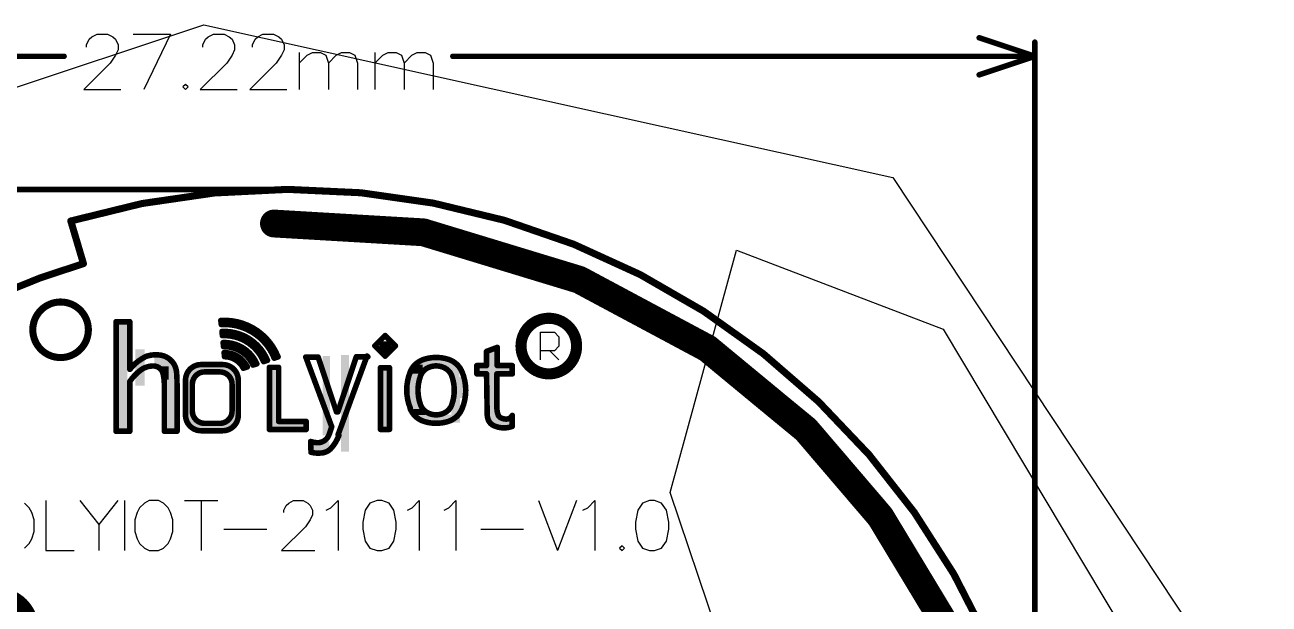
# Model space of a CAD drawing. Header units: millimetres. Extents: x 69.6 to 104.4, y 72.6 to 106.2.
# Drawn here: x 81.97 to 104.35, y 95.83 to 106.25 of the extents above; entities that cross this region are included whole.
import ezdxf

# ---------------------------------------------------------------- set-up
doc = ezdxf.new("R2010")
doc.units = ezdxf.units.MM
for name, color, linetype in [('BottomLayer', 5, 'Continuous'), ('KeepOutLayer', 6, 'Continuous'), ('MultiLayer', 9, 'Continuous'), ('TopLayer', 1, 'Continuous'), ('TopOverlay', 2, 'Continuous')]:
    doc.layers.add(name, color=color, linetype=linetype)

# ---------------------------------------------------------------- blocks, each defined once
blk = doc.blocks.new('CR2032_B_31')
at = {"layer": 'BottomLayer', "const_width": 1.5}
blk.add_lwpolyline([(10.173, 1.75), (10.173, -1.75)], dxfattribs=at)
at = {"layer": 'BottomLayer', "const_width": 0.75}
blk.add_lwpolyline([(9.798, -1.75, 1), (10.548, -1.75, 1)], format="xyb", close=True, dxfattribs=at)
at = {"layer": 'MultiLayer', "const_width": 1.5}
blk.add_lwpolyline([(10.173, 1.75), (10.173, -1.75)], dxfattribs=at)
at = {"layer": 'MultiLayer', "const_width": 0.75}
blk.add_lwpolyline([(9.798, -1.75, 1), (10.548, -1.75, 1)], format="xyb", close=True, dxfattribs=at)
at = {"layer": 'TopLayer', "const_width": 1.5}
blk.add_lwpolyline([(10.173, 1.75), (10.173, -1.75)], dxfattribs=at)
at = {"layer": 'TopLayer', "const_width": 0.75}
blk.add_lwpolyline([(9.798, -1.75, 1), (10.548, -1.75, 1)], format="xyb", close=True, dxfattribs=at)
blk = doc.blocks.new('LOGO_32')
at = {"layer": 'TopOverlay'}
for p, q in [((7.709, 1.376), (7.709, 1.876)), ((7.709, 1.876), (7.959, 1.876)), ((7.959, 1.876), (8.042, 1.793)), ((8.042, 1.793), (8.042, 1.626)), ((8.042, 1.626), (7.959, 1.543)), ((7.959, 1.543), (7.709, 1.543)), ((7.875, 1.543), (8.042, 1.376))]:
    blk.add_line(p, q, dxfattribs=at)
at = {"layer": 'TopOverlay', "const_width": 0.1}
for points in [[(0.076, 2.063), (0.324, 2.063)], [(0.076, 0.094), (0.076, 2.063)], [(0.324, 1.207), (0.324, 2.063)], [(1.96, 2.087), (1.968, 2.014)], [(1.981, 1.888), (1.988, 1.814)], [(4.729, 1.63), (4.915, 1.815)], [(4.915, 1.815), (5.1, 1.63)], [(2.001, 1.689), (2.009, 1.615)], [(4.729, 1.63), (4.915, 1.445)], [(4.915, 1.445), (5.1, 1.63)], [(6.739, 1.53), (6.931, 1.602)], [(6.739, 1.275), (6.739, 1.53)], [(6.931, 1.275), (6.931, 1.602)], [(1.605, 1.293), (1.994, 1.293)], [(2.019, 1.509), (2.027, 1.435)], [(2.538, 1.284), (2.608, 1.307)], [(2.729, 1.346), (2.799, 1.369)], [(2.92, 1.408), (2.99, 1.431)], [(3.488, 1.428), (3.71, 1.428)], [(3.488, 1.428), (3.955, 0.174)], [(3.71, 1.428), (4.04, 0.442)], [(4.065, 0.442), (4.397, 1.434)], [(4.069, 0.032), (4.589, 1.446)], [(4.397, 1.434), (4.604, 1.434)], [(1.668, 1.161), (1.942, 1.161)], [(2.365, 1.228), (2.436, 1.251)], [(2.834, 1.243), (3, 1.243)], [(2.834, 0.125), (2.834, 1.243)], [(3, 0.271), (3, 1.243)], [(4.831, 1.236), (4.994, 1.236)], [(4.831, 0.127), (4.831, 1.236)], [(4.994, 0.127), (4.994, 1.236)], [(6.564, 1.126), (6.564, 1.275)], [(6.564, 1.275), (6.739, 1.275)], [(6.564, 1.126), (6.739, 1.126)], [(6.739, 1.126), (6.751, 0.399)], [(6.925, 1.126), (6.925, 0.517)], [(6.925, 1.126), (7.202, 1.126)], [(6.931, 1.275), (7.202, 1.275)], [(7.202, 1.275), (7.202, 1.126)], [(0.324, 0.094), (0.324, 0.991)], [(0.944, 0.094), (0.944, 0.934)], [(1.173, 0.094), (1.173, 0.934)], [(1.325, 0.383), (1.325, 1.013)], [(1.448, 0.456), (1.448, 0.941)], [(2.162, 0.456), (2.162, 0.941)], [(2.274, 0.383), (2.274, 1.013)], [(4.04, 0.442), (4.065, 0.442)], [(1.668, 0.236), (1.942, 0.236)], [(3, 0.271), (3.495, 0.271)], [(3.495, 0.125), (3.495, 0.271)], [(3.908, 0.036), (3.955, 0.174)], [(7.202, 0.181), (7.202, 0.379)], [(0.076, 0.094), (0.324, 0.094)], [(0.944, 0.094), (1.173, 0.094)], [(1.605, 0.103), (1.994, 0.103)], [(2.834, 0.125), (3.495, 0.125)], [(4.831, 0.127), (4.994, 0.127)], [(3.576, -0.091), (3.582, -0.285)]]:
    blk.add_lwpolyline(points, dxfattribs=at)
at = {"layer": 'TopOverlay'}
for points, const_width in [([(0.051, 2.063, 1), (0.101, 2.063, 1)], 0.05), ([(0.051, 2.063, 1), (0.101, 2.063, 1)], 0.05), ([(0.299, 2.063, 1), (0.349, 2.063, 1)], 0.05), ([(0.299, 2.063, 1), (0.349, 2.063, 1)], 0.05), ([(1.935, 2.087, 1), (1.985, 2.087, 1)], 0.05), ([(1.935, 2.087, 1), (1.985, 2.087, 1)], 0.05), ([(1.943, 2.014, 1), (1.993, 2.014, 1)], 0.05), ([(1.943, 2.014, 1), (1.993, 2.014, 1)], 0.05), ([(8.359, 1.626, 1), (7.359, 1.626, 1)], 0.2), ([(1.956, 1.888, 1), (2.006, 1.888, 1)], 0.05), ([(1.956, 1.888, 1), (2.006, 1.888, 1)], 0.05), ([(1.963, 1.814, 1), (2.013, 1.814, 1)], 0.05), ([(1.963, 1.814, 1), (2.013, 1.814, 1)], 0.05), ([(4.89, 1.815, 1), (4.94, 1.815, 1)], 0.05), ([(4.89, 1.815, 1), (4.94, 1.815, 1)], 0.05), ([(1.976, 1.689, 1), (2.026, 1.689, 1)], 0.05), ([(1.976, 1.689, 1), (2.026, 1.689, 1)], 0.05), ([(1.984, 1.615, 1), (2.034, 1.615, 1)], 0.05), ([(1.984, 1.615, 1), (2.034, 1.615, 1)], 0.05), ([(4.704, 1.63, 1), (4.754, 1.63, 1)], 0.05), ([(4.704, 1.63, 1), (4.754, 1.63, 1)], 0.05), ([(5.075, 1.63, 1), (5.125, 1.63, 1)], 0.05), ([(5.075, 1.63, 1), (5.125, 1.63, 1)], 0.05), ([(6.714, 1.53, 1), (6.764, 1.53, 1)], 0.05), ([(6.714, 1.53, 1), (6.764, 1.53, 1)], 0.05), ([(6.906, 1.602, 1), (6.956, 1.602, 1)], 0.05), ([(6.906, 1.602, 1), (6.956, 1.602, 1)], 0.05), ([(7.309, 1.626, 1), (7.409, 1.626, 1)], 0.1), ([(8.309, 1.626, 1), (8.409, 1.626, 1)], 0.1), ([(0.586, 1.438, 1), (0.636, 1.438, 1)], 0.05), ([(0.586, 1.438, 1), (0.636, 1.438, 1)], 0.05), ([(0.861, 1.461, 1), (0.911, 1.461, 1)], 0.05), ([(0.861, 1.461, 1), (0.911, 1.461, 1)], 0.05), ([(1.58, 1.293, 1), (1.63, 1.293, 1)], 0.05), ([(1.58, 1.293, 1), (1.63, 1.293, 1)], 0.05), ([(1.969, 1.293, 1), (2.019, 1.293, 1)], 0.05), ([(1.969, 1.293, 1), (2.019, 1.293, 1)], 0.05), ([(1.994, 1.509, 1), (2.044, 1.509, 1)], 0.05), ([(1.994, 1.509, 1), (2.044, 1.509, 1)], 0.05), ([(2.002, 1.435, 1), (2.052, 1.435, 1)], 0.05), ([(2.002, 1.435, 1), (2.052, 1.435, 1)], 0.05), ([(2.583, 1.307, 1), (2.633, 1.307, 1)], 0.05), ([(2.583, 1.307, 1), (2.633, 1.307, 1)], 0.05), ([(2.704, 1.346, 1), (2.754, 1.346, 1)], 0.05), ([(2.704, 1.346, 1), (2.754, 1.346, 1)], 0.05), ([(2.774, 1.369, 1), (2.824, 1.369, 1)], 0.05), ([(2.774, 1.369, 1), (2.824, 1.369, 1)], 0.05), ([(2.895, 1.408, 1), (2.945, 1.408, 1)], 0.05), ([(2.895, 1.408, 1), (2.945, 1.408, 1)], 0.05), ([(2.965, 1.431, 1), (3.015, 1.431, 1)], 0.05), ([(2.965, 1.431, 1), (3.015, 1.431, 1)], 0.05), ([(3.463, 1.428, 1), (3.513, 1.428, 1)], 0.05), ([(3.463, 1.428, 1), (3.513, 1.428, 1)], 0.05), ([(3.685, 1.428, 1), (3.735, 1.428, 1)], 0.05), ([(3.685, 1.428, 1), (3.735, 1.428, 1)], 0.05), ([(4.372, 1.434, 1), (4.422, 1.434, 1)], 0.05), ([(4.372, 1.434, 1), (4.422, 1.434, 1)], 0.05), ([(4.564, 1.446, 1), (4.614, 1.446, 1)], 0.05), ([(4.579, 1.434, 1), (4.629, 1.434, 1)], 0.05), ([(4.89, 1.445, 1), (4.94, 1.445, 1)], 0.05), ([(4.89, 1.445, 1), (4.94, 1.445, 1)], 0.05), ([(5.587, 1.387, 1), (5.637, 1.387, 1)], 0.05), ([(5.587, 1.387, 1), (5.637, 1.387, 1)], 0.05), ([(6.028, 1.387, 1), (6.078, 1.387, 1)], 0.05), ([(6.028, 1.387, 1), (6.078, 1.387, 1)], 0.05), ([(0.299, 1.207, 1), (0.349, 1.207, 1)], 0.05), ([(0.299, 1.207, 1), (0.349, 1.207, 1)], 0.05), ([(0.51, 1.206, 1), (0.56, 1.206, 1)], 0.05), ([(0.51, 1.206, 1), (0.56, 1.206, 1)], 0.05), ([(0.719, 1.268, 1), (0.769, 1.268, 1)], 0.05), ([(0.719, 1.268, 1), (0.769, 1.268, 1)], 0.05), ([(0.896, 1.131, 1), (0.946, 1.131, 1)], 0.05), ([(0.896, 1.131, 1), (0.946, 1.131, 1)], 0.05), ([(1.139, 1.154, 1), (1.189, 1.154, 1)], 0.05), ([(1.139, 1.154, 1), (1.189, 1.154, 1)], 0.05), ([(1.643, 1.161, 1), (1.693, 1.161, 1)], 0.05), ([(1.643, 1.161, 1), (1.693, 1.161, 1)], 0.05), ([(1.917, 1.161, 1), (1.967, 1.161, 1)], 0.05), ([(1.917, 1.161, 1), (1.967, 1.161, 1)], 0.05), ([(2.34, 1.228, 1), (2.39, 1.228, 1)], 0.05), ([(2.34, 1.228, 1), (2.39, 1.228, 1)], 0.05), ([(2.411, 1.252, 1), (2.461, 1.252, 1)], 0.05), ([(2.411, 1.251, 1), (2.461, 1.251, 1)], 0.05), ([(2.513, 1.284, 1), (2.563, 1.284, 1)], 0.05), ([(2.513, 1.284, 1), (2.563, 1.284, 1)], 0.05), ([(2.809, 1.243, 1), (2.859, 1.243, 1)], 0.05), ([(2.809, 1.243, 1), (2.859, 1.243, 1)], 0.05), ([(2.975, 1.243, 1), (3.025, 1.243, 1)], 0.05), ([(2.975, 1.243, 1), (3.025, 1.243, 1)], 0.05), ([(4.806, 1.236, 1), (4.856, 1.236, 1)], 0.05), ([(4.806, 1.236, 1), (4.856, 1.236, 1)], 0.05), ([(4.969, 1.236, 1), (5.019, 1.236, 1)], 0.05), ([(4.969, 1.236, 1), (5.019, 1.236, 1)], 0.05), ([(5.34, 1.159, 1), (5.39, 1.159, 1)], 0.05), ([(5.344, 1.166, 1), (5.394, 1.166, 1)], 0.05), ([(5.525, 1.086, 1), (5.575, 1.086, 1)], 0.05), ([(5.525, 1.086, 1), (5.575, 1.086, 1)], 0.05), ([(5.639, 1.224, 1), (5.689, 1.224, 1)], 0.05), ([(5.639, 1.224, 1), (5.689, 1.224, 1)], 0.05), ([(5.976, 1.224, 1), (6.026, 1.224, 1)], 0.05), ([(5.976, 1.224, 1), (6.026, 1.224, 1)], 0.05), ([(6.09, 1.086, 1), (6.14, 1.086, 1)], 0.05), ([(6.09, 1.086, 1), (6.14, 1.086, 1)], 0.05), ([(6.275, 1.159, 1), (6.325, 1.159, 1)], 0.05), ([(6.275, 1.159, 1), (6.325, 1.159, 1)], 0.05), ([(6.539, 1.275, 1), (6.589, 1.275, 1)], 0.05), ([(6.539, 1.275, 1), (6.589, 1.275, 1)], 0.05), ([(6.539, 1.126, 1), (6.589, 1.126, 1)], 0.05), ([(6.539, 1.126, 1), (6.589, 1.126, 1)], 0.05), ([(6.714, 1.275, 1), (6.764, 1.275, 1)], 0.05), ([(6.714, 1.275, 1), (6.764, 1.275, 1)], 0.05), ([(6.714, 1.126, 1), (6.764, 1.126, 1)], 0.05), ([(6.714, 1.126, 1), (6.764, 1.126, 1)], 0.05), ([(6.9, 1.126, 1), (6.95, 1.126, 1)], 0.05), ([(6.9, 1.126, 1), (6.95, 1.126, 1)], 0.05), ([(6.906, 1.275, 1), (6.956, 1.275, 1)], 0.05), ([(6.906, 1.275, 1), (6.956, 1.275, 1)], 0.05), ([(7.177, 1.275, 1), (7.227, 1.275, 1)], 0.05), ([(7.177, 1.275, 1), (7.227, 1.275, 1)], 0.05), ([(7.177, 1.126, 1), (7.227, 1.126, 1)], 0.05), ([(7.177, 1.126, 1), (7.227, 1.126, 1)], 0.05), ([(0.299, 0.991, 1), (0.349, 0.991, 1)], 0.05), ([(0.299, 0.991, 1), (0.349, 0.991, 1)], 0.05), ([(0.919, 0.934, 1), (0.969, 0.934, 1)], 0.05), ([(0.919, 0.934, 1), (0.969, 0.934, 1)], 0.05), ([(1.148, 0.934, 1), (1.198, 0.934, 1)], 0.05), ([(1.148, 0.934, 1), (1.198, 0.934, 1)], 0.05), ([(1.3, 1.013, 1), (1.35, 1.013, 1)], 0.05), ([(1.3, 1.013, 1), (1.35, 1.013, 1)], 0.05), ([(1.423, 0.941, 1), (1.473, 0.941, 1)], 0.05), ([(1.423, 0.941, 1), (1.473, 0.941, 1)], 0.05), ([(2.137, 0.941, 1), (2.187, 0.941, 1)], 0.05), ([(2.137, 0.941, 1), (2.187, 0.941, 1)], 0.05), ([(2.249, 1.013, 1), (2.299, 1.013, 1)], 0.05), ([(2.249, 1.013, 1), (2.299, 1.013, 1)], 0.05), ([(1.423, 0.456, 1), (1.473, 0.456, 1)], 0.05), ([(1.423, 0.456, 1), (1.473, 0.456, 1)], 0.05), ([(2.137, 0.456, 1), (2.187, 0.456, 1)], 0.05), ([(2.137, 0.456, 1), (2.187, 0.456, 1)], 0.05), ([(4.015, 0.442, 1), (4.065, 0.442, 1)], 0.05), ([(4.015, 0.442, 1), (4.065, 0.442, 1)], 0.05), ([(4.04, 0.442, 1), (4.09, 0.442, 1)], 0.05), ([(4.04, 0.442, 1), (4.09, 0.442, 1)], 0.05), ([(5.341, 0.499, 1), (5.391, 0.499, 1)], 0.05), ([(5.344, 0.506, 1), (5.394, 0.506, 1)], 0.05), ([(5.527, 0.57, 1), (5.577, 0.57, 1)], 0.05), ([(5.527, 0.57, 1), (5.577, 0.57, 1)], 0.05), ([(5.645, 0.431, 1), (5.695, 0.431, 1)], 0.05), ([(5.645, 0.431, 1), (5.695, 0.431, 1)], 0.05), ([(5.97, 0.431, 1), (6.02, 0.431, 1)], 0.05), ([(5.97, 0.431, 1), (6.02, 0.431, 1)], 0.05), ([(6.088, 0.57, 1), (6.138, 0.57, 1)], 0.05), ([(6.088, 0.57, 1), (6.138, 0.57, 1)], 0.05), ([(6.274, 0.499, 1), (6.324, 0.499, 1)], 0.05), ([(6.274, 0.499, 1), (6.324, 0.499, 1)], 0.05), ([(6.726, 0.399, 1), (6.776, 0.399, 1)], 0.05), ([(6.726, 0.399, 1), (6.776, 0.399, 1)], 0.05), ([(6.9, 0.517, 1), (6.95, 0.517, 1)], 0.05), ([(6.9, 0.517, 1), (6.95, 0.517, 1)], 0.05), ([(1.3, 0.383, 1), (1.35, 0.383, 1)], 0.05), ([(1.3, 0.383, 1), (1.35, 0.383, 1)], 0.05), ([(1.643, 0.236, 1), (1.693, 0.236, 1)], 0.05), ([(1.643, 0.236, 1), (1.693, 0.236, 1)], 0.05), ([(1.917, 0.236, 1), (1.967, 0.236, 1)], 0.05), ([(1.917, 0.236, 1), (1.967, 0.236, 1)], 0.05), ([(2.249, 0.383, 1), (2.299, 0.383, 1)], 0.05), ([(2.249, 0.383, 1), (2.299, 0.383, 1)], 0.05), ([(2.975, 0.271, 1), (3.025, 0.271, 1)], 0.05), ([(2.975, 0.271, 1), (3.025, 0.271, 1)], 0.05), ([(3.47, 0.271, 1), (3.52, 0.271, 1)], 0.05), ([(3.47, 0.271, 1), (3.52, 0.271, 1)], 0.05), ([(3.93, 0.174, 1), (3.98, 0.174, 1)], 0.05), ([(3.93, 0.174, 1), (3.98, 0.174, 1)], 0.05), ([(5.588, 0.271, 1), (5.638, 0.271, 1)], 0.05), ([(5.588, 0.271, 1), (5.638, 0.271, 1)], 0.05), ([(6.027, 0.271, 1), (6.077, 0.271, 1)], 0.05), ([(6.027, 0.271, 1), (6.077, 0.271, 1)], 0.05), ([(6.739, 0.316, 1), (6.789, 0.316, 1)], 0.05), ([(6.739, 0.316, 1), (6.789, 0.316, 1)], 0.05), ([(6.873, 0.183, 1), (6.923, 0.183, 1)], 0.05), ([(6.873, 0.183, 1), (6.923, 0.183, 1)], 0.05), ([(6.92, 0.394, 1), (6.97, 0.394, 1)], 0.05), ([(6.92, 0.394, 1), (6.97, 0.394, 1)], 0.05), ([(6.972, 0.335, 1), (7.022, 0.335, 1)], 0.05), ([(6.972, 0.335, 1), (7.022, 0.335, 1)], 0.05), ([(7.08, 0.313, 1), (7.13, 0.313, 1)], 0.05), ([(7.08, 0.313, 1), (7.13, 0.313, 1)], 0.05), ([(7.141, 0.337, 1), (7.191, 0.337, 1)], 0.05), ([(7.141, 0.337, 1), (7.191, 0.337, 1)], 0.05), ([(7.177, 0.379, 1), (7.227, 0.379, 1)], 0.05), ([(7.177, 0.379, 1), (7.227, 0.379, 1)], 0.05), ([(7.177, 0.181, 1), (7.227, 0.181, 1)], 0.05), ([(7.177, 0.181, 1), (7.227, 0.181, 1)], 0.05), ([(0.051, 0.094, 1), (0.101, 0.094, 1)], 0.05), ([(0.051, 0.094, 1), (0.101, 0.094, 1)], 0.05), ([(0.299, 0.094, 1), (0.349, 0.094, 1)], 0.05), ([(0.299, 0.094, 1), (0.349, 0.094, 1)], 0.05), ([(0.919, 0.094, 1), (0.969, 0.094, 1)], 0.05), ([(0.919, 0.094, 1), (0.969, 0.094, 1)], 0.05), ([(1.148, 0.094, 1), (1.198, 0.094, 1)], 0.05), ([(1.148, 0.094, 1), (1.198, 0.094, 1)], 0.05), ([(1.58, 0.103, 1), (1.63, 0.103, 1)], 0.05), ([(1.58, 0.103, 1), (1.63, 0.103, 1)], 0.05), ([(1.969, 0.103, 1), (2.019, 0.103, 1)], 0.05), ([(1.969, 0.103, 1), (2.019, 0.103, 1)], 0.05), ([(2.809, 0.125, 1), (2.859, 0.125, 1)], 0.05), ([(2.809, 0.125, 1), (2.859, 0.125, 1)], 0.05), ([(3.47, 0.125, 1), (3.52, 0.125, 1)], 0.05), ([(3.47, 0.125, 1), (3.52, 0.125, 1)], 0.05), ([(3.883, 0.036, 1), (3.933, 0.036, 1)], 0.05), ([(3.883, 0.036, 1), (3.933, 0.036, 1)], 0.05), ([(4.044, 0.032, 1), (4.094, 0.032, 1)], 0.05), ([(4.059, 0.02, 1), (4.109, 0.02, 1)], 0.05), ([(4.806, 0.127, 1), (4.856, 0.127, 1)], 0.05), ([(4.806, 0.127, 1), (4.856, 0.127, 1)], 0.05), ([(4.969, 0.127, 1), (5.019, 0.127, 1)], 0.05), ([(4.969, 0.127, 1), (5.019, 0.127, 1)], 0.05), ([(3.551, -0.091, 1), (3.601, -0.091, 1)], 0.05), ([(3.551, -0.091, 1), (3.601, -0.091, 1)], 0.05), ([(3.651, -0.111, 1), (3.701, -0.111, 1)], 0.05), ([(3.651, -0.111, 1), (3.701, -0.111, 1)], 0.05), ([(3.921, -0.21, 1), (3.971, -0.21, 1)], 0.05), ([(3.921, -0.21, 1), (3.971, -0.21, 1)], 0.05), ([(3.557, -0.285, 1), (3.607, -0.285, 1)], 0.05), ([(3.557, -0.285, 1), (3.607, -0.285, 1)], 0.05), ([(3.755, -0.296, 1), (3.805, -0.296, 1)], 0.05), ([(3.756, -0.296, 1), (3.806, -0.296, 1)], 0.05)]:
    blk.add_lwpolyline(points, format="xyb", close=True, dxfattribs=dict(at, const_width=const_width))
at = {"layer": 'TopOverlay', "const_width": 0.1}
for points in [[(1.96, 2.087, -0.324302), (2.99, 1.431)], [(1.968, 2.014, -0.322076), (2.92, 1.408)], [(1.981, 1.888, -0.317392), (2.799, 1.369)], [(1.988, 1.814, -0.313932), (2.729, 1.346)], [(2.001, 1.689, -0.306213), (2.608, 1.307)], [(2.009, 1.615, -0.3001), (2.538, 1.284)], [(0.324, 1.207, -0.112159), (0.611, 1.438)], [(0.611, 1.438, -0.1329), (0.886, 1.461)], [(0.886, 1.461, -0.339391), (1.164, 1.154)], [(1.325, 1.013, -0.414214), (1.605, 1.293)], [(1.994, 1.293, -0.414214), (2.274, 1.013)], [(2.019, 1.509, -0.287955), (2.436, 1.252)], [(2.027, 1.435, -0.275563), (2.365, 1.228)], [(5.365, 1.159, -0.220203), (5.612, 1.387)], [(5.612, 1.387, -0.157418), (6.053, 1.387)], [(6.053, 1.387, -0.220203), (6.3, 1.159)], [(0.324, 0.991, -0.08861), (0.535, 1.206)], [(0.535, 1.206, -0.140505), (0.744, 1.268)], [(0.744, 1.268, -0.349436), (0.921, 1.131)], [(0.921, 1.131, -0.059437), (0.944, 0.934)], [(1.164, 1.154, -0.020052), (1.173, 0.934)], [(1.448, 0.941, -0.414214), (1.668, 1.161)], [(1.942, 1.161, -0.414214), (2.162, 0.941)], [(5.369, 0.506, -0.198835), (5.369, 1.166)], [(5.552, 0.57, -0.173341), (5.55, 1.086)], [(5.55, 1.086, -0.178033), (5.664, 1.224)], [(5.664, 1.224, -0.269446), (6.001, 1.224)], [(6.001, 1.224, -0.178033), (6.115, 1.086)], [(6.115, 1.086, -0.173341), (6.113, 0.57)], [(6.3, 1.159, -0.198835), (6.299, 0.499)], [(1.668, 0.236, -0.414214), (1.448, 0.456)], [(2.162, 0.456, -0.414214), (1.942, 0.236)], [(5.613, 0.271, -0.219983), (5.366, 0.499)], [(5.67, 0.431, -0.18105), (5.552, 0.57)], [(5.995, 0.431, -0.259325), (5.67, 0.431)], [(6.113, 0.57, -0.18105), (5.995, 0.431)], [(6.299, 0.499, -0.219983), (6.052, 0.271)], [(6.764, 0.316, -0.070615), (6.751, 0.399)], [(6.945, 0.394, -0.078737), (6.925, 0.517)], [(1.605, 0.103, -0.414214), (1.325, 0.383)], [(2.274, 0.383, -0.414214), (1.994, 0.103)], [(6.052, 0.271, -0.156819), (5.613, 0.271)], [(6.898, 0.183, -0.249991), (6.764, 0.316)], [(7.202, 0.181, -0.179744), (6.898, 0.183)], [(6.997, 0.335, -0.203929), (6.945, 0.394)], [(7.105, 0.313, -0.122913), (6.997, 0.335)], [(7.166, 0.337, -0.1678), (7.105, 0.313)], [(7.202, 0.379, -0.0772), (7.166, 0.337)], [(3.908, 0.036, -0.350597), (3.676, -0.111)], [(4.084, 0.02, -0.093181), (3.946, -0.21)], [(3.676, -0.111, -0.046647), (3.576, -0.091)], [(3.946, -0.21, -0.185908), (3.781, -0.296)], [(3.78, -0.296, -0.085242), (3.582, -0.285)]]:
    blk.add_lwpolyline(points, format="xyb", dxfattribs=at)
at = {"layer": 'TopOverlay'}
for points in [[(0.111, 0.134), (0.281, 0.134), (0.111, 2.024), (0.281, 2.024)], [(0.425, 0.911), (0.591, 0.911), (0.425, 1.57), (0.591, 1.57)], [(4.813, 1.521), (5.023, 1.521), (4.813, 1.711), (5.023, 1.711)], [(0.762, 1.259), (1.042, 1.259), (0.762, 1.439), (1.042, 1.439)], [(3.792, 0.02), (3.922, 0.02), (3.792, 1.45), (3.922, 1.45)], [(4.121, -0.275), (4.263, -0.275), (4.121, 1.466), (4.263, 1.466)], [(5.502, 1.229), (6.132, 1.229), (5.502, 1.389), (6.132, 1.389)], [(6.775, 0.214), (6.931, 0.214), (6.775, 1.541), (6.931, 1.541)], [(0.901, 1.024), (1.021, 1.024), (0.901, 1.264), (1.021, 1.264)], [(0.982, 0.139), (1.132, 0.139), (0.982, 1.339), (1.132, 1.339)], [(1.362, 0.199), (1.462, 0.199), (1.362, 1.239), (1.462, 1.239)], [(1.461, 1.114), (2.141, 1.114), (1.461, 1.264), (2.141, 1.264)], [(2.132, 0.199), (2.232, 0.199), (2.132, 1.199), (2.232, 1.199)], [(2.872, 0.169), (2.952, 0.169), (2.872, 1.199), (2.952, 1.199)], [(4.862, 0.168), (4.952, 0.168), (4.862, 1.198), (4.952, 1.198)], [(5.332, 0.459), (5.532, 0.459), (5.332, 1.189), (5.532, 1.189)], [(5.412, 1.129), (5.592, 1.129), (5.412, 1.289), (5.592, 1.289)], [(6.102, 1.004), (6.252, 1.004), (6.102, 1.324), (6.252, 1.324)], [(6.592, 1.159), (7.162, 1.159), (6.592, 1.259), (7.162, 1.259)], [(6.162, 0.689), (6.332, 0.689), (6.162, 1.069), (6.332, 1.069)], [(6.103, 0.251), (6.263, 0.251), (6.103, 0.801), (6.263, 0.801)], [(5.431, 0.384), (5.641, 0.384), (5.431, 0.494), (5.641, 0.494)], [(1.452, 0.149), (2.142, 0.149), (1.452, 0.279), (2.142, 0.279)], [(2.952, 0.169), (3.442, 0.169), (2.952, 0.249), (3.442, 0.249)], [(5.491, 0.284), (6.161, 0.284), (5.491, 0.394), (6.161, 0.394)], [(6.892, 0.189), (7.172, 0.189), (6.892, 0.339), (7.172, 0.339)], [(3.591, -0.266), (3.911, -0.266), (3.591, -0.086), (3.911, -0.086)]]:
    blk.add_solid(points, dxfattribs=at)

msp = doc.modelspace()

# ---------------------------------------------------------------- linework, layer by layer
at = {"layer": 'BottomLayer'}
for p, q in [((74.108, 102.565), (85.195, 106.249)), ((85.195, 106.249), (97.588, 103.502)), ((97.588, 103.502), (104.353, 93.287)), ((93.578, 97.84), (94.775, 102.198)), ((94.775, 102.198), (98.493, 100.773)), ((98.493, 100.773), (102.954, 93.317)), ((95.676, 91.637), (93.578, 97.84))]:
    msp.add_line(p, q, dxfattribs=at)
at = {"layer": 'KeepOutLayer', "const_width": 0.127}
for points in [[(82.801, 102.722, -0.429634), (100.139, 92.712)], [(80.747, 101.036, -0.047399), (83.028, 101.955)]]:
    msp.add_lwpolyline(points, format="xyb", dxfattribs=at)
msp.add_lwpolyline([(82.801, 102.722), (83.028, 101.955)], dxfattribs=at)
at = {"layer": 'KeepOutLayer'}
for points, const_width in [([(82.769, 102.722, 1), (82.833, 102.722, 1)], 0.0635), ([(82.769, 102.722, 1), (82.833, 102.722, 1)], 0.0635), ([(82.997, 101.955, 1), (83.06, 101.955, 1)], 0.0635), ([(82.997, 101.955, 1), (83.06, 101.955, 1)], 0.0635), ([(83.117, 100.765, 1), (82.117, 100.765, 1)], 0.127), ([(82.085, 100.765, 1), (82.149, 100.765, 1)], 0.0635), ([(83.085, 100.765, 1), (83.149, 100.765, 1)], 0.0635)]:
    msp.add_lwpolyline(points, format="xyb", close=True, dxfattribs=dict(at, const_width=const_width))
at = {"layer": 'MultiLayer'}
for p, q in [((82.193, 101.049), (82.334, 101.189)), ((82.334, 101.189), (82.517, 101.265)), ((82.517, 101.265), (82.617, 101.265)), ((82.617, 101.265), (82.716, 101.265)), ((82.716, 101.265), (82.9, 101.189)), ((82.9, 101.189), (83.041, 101.049)), ((82.117, 100.865), (82.193, 101.049)), ((83.041, 101.049), (83.117, 100.865)), ((82.117, 100.765), (82.117, 100.865)), ((82.117, 100.666), (82.117, 100.765)), ((83.117, 100.865), (83.117, 100.765)), ((83.117, 100.765), (83.117, 100.666)), ((82.193, 100.482), (82.117, 100.666)), ((82.334, 100.341), (82.193, 100.482)), ((83.041, 100.482), (82.9, 100.341)), ((83.117, 100.666), (83.041, 100.482)), ((82.517, 100.265), (82.334, 100.341)), ((82.617, 100.265), (82.517, 100.265)), ((82.617, 100.265), (82.617, 100.265)), ((82.716, 100.265), (82.617, 100.265)), ((82.9, 100.341), (82.716, 100.265))]:
    msp.add_line(p, q, dxfattribs=at)
at = {"layer": 'TopLayer'}
for p, q in [((74.108, 102.565), (85.195, 106.249)), ((85.195, 106.249), (97.588, 103.502)), ((97.588, 103.502), (104.353, 93.287)), ((93.578, 97.84), (94.775, 102.198)), ((94.775, 102.198), (98.493, 100.773)), ((98.493, 100.773), (102.954, 93.317)), ((95.676, 91.637), (93.578, 97.84))]:
    msp.add_line(p, q, dxfattribs=at)
at = {"layer": 'TopLayer', "const_width": 0.5}
for points in [[(86.454, 102.676), (89.141, 102.518)], [(89.141, 102.518), (91.945, 101.665)], [(91.945, 101.665), (94.252, 100.43)], [(94.252, 100.43), (95.496, 99.402)], [(95.496, 99.402), (96.023, 98.968)], [(96.023, 98.968), (97.361, 97.403)], [(97.361, 97.403), (98.493, 95.529)]]:
    msp.add_lwpolyline(points, dxfattribs=at)
at = {"layer": 'TopLayer', "const_width": 0.25}
for points in [[(86.329, 102.676, 1), (86.579, 102.676, 1)], [(89.016, 102.518, 1), (89.266, 102.518, 1)], [(89.016, 102.518, 1), (89.266, 102.518, 1)], [(91.82, 101.665, 1), (92.07, 101.665, 1)], [(91.82, 101.665, 1), (92.07, 101.665, 1)], [(94.127, 100.43, 1), (94.377, 100.43, 1)], [(94.127, 100.43, 1), (94.377, 100.43, 1)], [(95.371, 99.402, 1), (95.621, 99.402, 1)], [(95.371, 99.402, 1), (95.621, 99.402, 1)], [(95.898, 98.968, 1), (96.148, 98.968, 1)], [(95.898, 98.968, 1), (96.148, 98.968, 1)], [(97.236, 97.403, 1), (97.486, 97.403, 1)], [(97.236, 97.403, 1), (97.486, 97.403, 1)]]:
    msp.add_lwpolyline(points, format="xyb", close=True, dxfattribs=at)
at = {"layer": 'TopOverlay'}
for p, q in [((83.177, 106.036), (83.272, 106.084)), ((83.272, 106.084), (83.462, 106.084)), ((83.462, 106.084), (83.557, 106.036)), ((83.924, 106.084), (84.591, 106.084)), ((84.591, 106.084), (84.114, 105.084)), ((85.271, 106.036), (85.367, 106.084)), ((85.367, 106.084), (85.557, 106.084)), ((85.557, 106.084), (85.652, 106.036)), ((86.162, 106.036), (86.257, 106.084)), ((86.257, 106.084), (86.447, 106.084)), ((86.447, 106.084), (86.542, 106.036)), ((83.081, 105.893), (83.129, 105.989)), ((83.081, 105.846), (83.081, 105.893)), ((83.129, 105.989), (83.177, 106.036)), ((83.557, 106.036), (83.605, 105.989)), ((83.605, 105.989), (83.653, 105.893)), ((83.653, 105.893), (83.653, 105.798)), ((85.176, 105.893), (85.224, 105.989)), ((85.176, 105.846), (85.176, 105.893)), ((85.224, 105.989), (85.271, 106.036)), ((85.652, 106.036), (85.7, 105.989)), ((85.7, 105.989), (85.747, 105.893)), ((85.747, 105.893), (85.747, 105.798)), ((86.066, 105.893), (86.114, 105.989)), ((86.066, 105.846), (86.066, 105.893)), ((86.114, 105.989), (86.162, 106.036)), ((86.542, 106.036), (86.59, 105.989)), ((86.59, 105.989), (86.638, 105.893)), ((86.638, 105.893), (86.638, 105.798)), ((83.605, 105.703), (83.51, 105.56)), ((83.653, 105.798), (83.605, 105.703)), ((85.7, 105.703), (85.605, 105.56)), ((85.747, 105.798), (85.7, 105.703)), ((86.59, 105.703), (86.495, 105.56)), ((86.638, 105.798), (86.59, 105.703)), ((86.909, 105.751), (86.909, 105.084)), ((86.909, 105.56), (87.052, 105.703)), ((87.052, 105.703), (87.147, 105.751)), ((87.147, 105.751), (87.29, 105.751)), ((87.29, 105.751), (87.385, 105.703)), ((87.385, 105.703), (87.433, 105.56)), ((87.433, 105.56), (87.576, 105.703)), ((87.576, 105.703), (87.671, 105.751)), ((87.671, 105.751), (87.814, 105.751)), ((87.814, 105.751), (87.909, 105.703)), ((87.909, 105.703), (87.956, 105.56)), ((88.271, 105.751), (88.271, 105.084)), ((88.271, 105.56), (88.413, 105.703)), ((88.413, 105.703), (88.509, 105.751)), ((88.509, 105.751), (88.652, 105.751)), ((88.652, 105.751), (88.747, 105.703)), ((88.747, 105.703), (88.794, 105.56)), ((88.794, 105.56), (88.937, 105.703)), ((88.937, 105.703), (89.032, 105.751)), ((89.032, 105.751), (89.175, 105.751)), ((89.175, 105.751), (89.27, 105.703)), ((89.27, 105.703), (89.318, 105.56)), ((83.51, 105.56), (83.034, 105.084)), ((85.605, 105.56), (85.128, 105.084)), ((86.495, 105.56), (86.019, 105.084)), ((87.433, 105.56), (87.433, 105.084)), ((87.956, 105.56), (87.956, 105.084)), ((88.794, 105.56), (88.794, 105.084)), ((89.318, 105.56), (89.318, 105.084)), ((84.862, 105.179), (84.814, 105.132)), ((84.909, 105.132), (84.862, 105.179)), ((83.034, 105.084), (83.7, 105.084)), ((84.814, 105.132), (84.862, 105.084)), ((84.862, 105.084), (84.909, 105.132)), ((85.128, 105.084), (85.795, 105.084)), ((86.019, 105.084), (86.685, 105.084)), ((82.054, 97.563), (81.968, 97.649)), ((82.35, 97.692), (82.35, 96.792)), ((82.962, 97.692), (83.305, 97.264)), ((83.648, 97.692), (83.305, 97.264)), ((83.764, 97.692), (83.764, 96.792)), ((84.124, 97.649), (84.038, 97.563)), ((84.209, 97.692), (84.124, 97.649)), ((84.381, 97.692), (84.209, 97.692)), ((84.466, 97.649), (84.381, 97.692)), ((84.552, 97.563), (84.466, 97.649)), ((84.848, 97.692), (85.448, 97.692)), ((85.148, 97.692), (85.148, 96.792)), ((86.634, 97.521), (86.677, 97.606)), ((86.677, 97.606), (86.72, 97.649)), ((86.72, 97.649), (86.806, 97.692)), ((86.806, 97.692), (86.977, 97.692)), ((86.977, 97.692), (87.063, 97.649)), ((87.063, 97.649), (87.106, 97.606)), ((87.106, 97.606), (87.149, 97.521)), ((87.479, 97.563), (87.607, 97.692)), ((87.607, 97.692), (87.607, 96.792)), ((88.181, 97.649), (88.096, 97.521)), ((88.31, 97.692), (88.181, 97.649)), ((88.396, 97.692), (88.31, 97.692)), ((88.524, 97.649), (88.396, 97.692)), ((88.61, 97.521), (88.524, 97.649)), ((88.94, 97.563), (89.068, 97.692)), ((89.068, 97.692), (89.068, 96.792)), ((89.6, 97.563), (89.728, 97.692)), ((89.728, 97.692), (89.728, 96.792)), ((91.211, 97.692), (91.553, 96.792)), ((91.896, 97.692), (91.553, 96.792)), ((92.098, 97.563), (92.226, 97.692)), ((92.226, 97.692), (92.226, 96.792)), ((93.083, 97.649), (92.997, 97.521)), ((93.212, 97.692), (93.083, 97.649)), ((93.297, 97.692), (93.212, 97.692)), ((93.426, 97.649), (93.297, 97.692)), ((93.512, 97.521), (93.426, 97.649)), ((82.097, 97.478), (82.054, 97.563)), ((82.14, 97.349), (82.097, 97.478)), ((82.14, 97.135), (82.14, 97.349)), ((83.995, 97.478), (83.952, 97.349)), ((83.952, 97.349), (83.952, 97.135)), ((84.038, 97.563), (83.995, 97.478)), ((84.595, 97.478), (84.552, 97.563)), ((84.638, 97.349), (84.595, 97.478)), ((84.638, 97.135), (84.638, 97.349)), ((86.634, 97.478), (86.634, 97.521)), ((87.106, 97.349), (87.02, 97.221)), ((87.149, 97.435), (87.106, 97.349)), ((87.149, 97.521), (87.149, 97.435)), ((87.393, 97.521), (87.479, 97.563)), ((88.096, 97.521), (88.053, 97.306)), ((88.653, 97.306), (88.61, 97.521)), ((88.854, 97.521), (88.94, 97.563)), ((89.514, 97.521), (89.6, 97.563)), ((92.012, 97.521), (92.098, 97.563)), ((92.997, 97.521), (92.955, 97.306)), ((93.554, 97.306), (93.512, 97.521)), ((82.097, 97.006), (82.14, 97.135)), ((83.305, 97.264), (83.305, 96.792)), ((83.952, 97.135), (83.995, 97.006)), ((84.595, 97.006), (84.638, 97.135)), ((85.555, 97.178), (86.326, 97.178)), ((87.02, 97.221), (86.592, 96.792)), ((88.053, 97.306), (88.053, 97.178)), ((88.053, 97.178), (88.096, 96.964)), ((88.61, 96.964), (88.653, 97.178)), ((88.653, 97.178), (88.653, 97.306)), ((90.174, 97.178), (90.945, 97.178)), ((92.955, 97.306), (92.955, 97.178)), ((92.955, 97.178), (92.997, 96.964)), ((93.512, 96.964), (93.554, 97.178)), ((93.554, 97.178), (93.554, 97.306)), ((81.968, 96.835), (82.054, 96.921)), ((82.054, 96.921), (82.097, 97.006)), ((83.995, 97.006), (84.038, 96.921)), ((84.038, 96.921), (84.124, 96.835)), ((84.466, 96.835), (84.552, 96.921)), ((84.552, 96.921), (84.595, 97.006)), ((88.096, 96.964), (88.181, 96.835)), ((88.524, 96.835), (88.61, 96.964)), ((92.997, 96.964), (93.083, 96.835)), ((93.426, 96.835), (93.512, 96.964)), ((82.35, 96.792), (82.864, 96.792)), ((84.124, 96.835), (84.209, 96.792)), ((84.209, 96.792), (84.381, 96.792)), ((84.381, 96.792), (84.466, 96.835)), ((86.592, 96.792), (87.192, 96.792)), ((88.181, 96.835), (88.31, 96.792)), ((88.31, 96.792), (88.396, 96.792)), ((88.396, 96.792), (88.524, 96.835)), ((92.715, 96.878), (92.672, 96.835)), ((92.672, 96.835), (92.715, 96.792)), ((92.757, 96.835), (92.715, 96.878)), ((92.715, 96.792), (92.757, 96.835)), ((93.083, 96.835), (93.212, 96.792)), ((93.212, 96.792), (93.297, 96.792)), ((93.297, 96.792), (93.426, 96.835))]:
    msp.add_line(p, q, dxfattribs=at)
at = {"layer": 'TopOverlay', "const_width": 0.1}
for points in [[(99.139, 106.017), (100.139, 105.684)], [(100.139, 93.029), (100.139, 105.938)], [(72.921, 105.684), (82.68, 105.684)], [(89.672, 105.684), (100.139, 105.684)], [(99.139, 105.351), (100.139, 105.684)], [(69.77, 103.29), (86.403, 103.29)]]:
    msp.add_lwpolyline(points, dxfattribs=at)
at = {"layer": 'TopOverlay', "const_width": 0.05}
for points in [[(99.114, 106.017, 1), (99.164, 106.017, 1)], [(100.114, 105.938, 1), (100.164, 105.938, 1)], [(82.655, 105.684, 1), (82.705, 105.684, 1)], [(89.647, 105.684, 1), (89.697, 105.684, 1)], [(100.114, 105.684, 1), (100.164, 105.684, 1)], [(100.114, 105.684, 1), (100.164, 105.684, 1)], [(100.114, 105.684, 1), (100.164, 105.684, 1)], [(99.114, 105.351, 1), (99.164, 105.351, 1)], [(86.378, 103.29, 1), (86.428, 103.29, 1)]]:
    msp.add_lwpolyline(points, format="xyb", close=True, dxfattribs=at)

# ---------------------------------------------------------------- block references
for name, p, rotation in [('CR2032_B_31', (87.132, 86.75), 133), ('LOGO_32', (83.539, 98.846), 360)]:
    msp.add_blockref(name, p, dxfattribs=dict(rotation=rotation))

doc.saveas('drawing.dxf')
